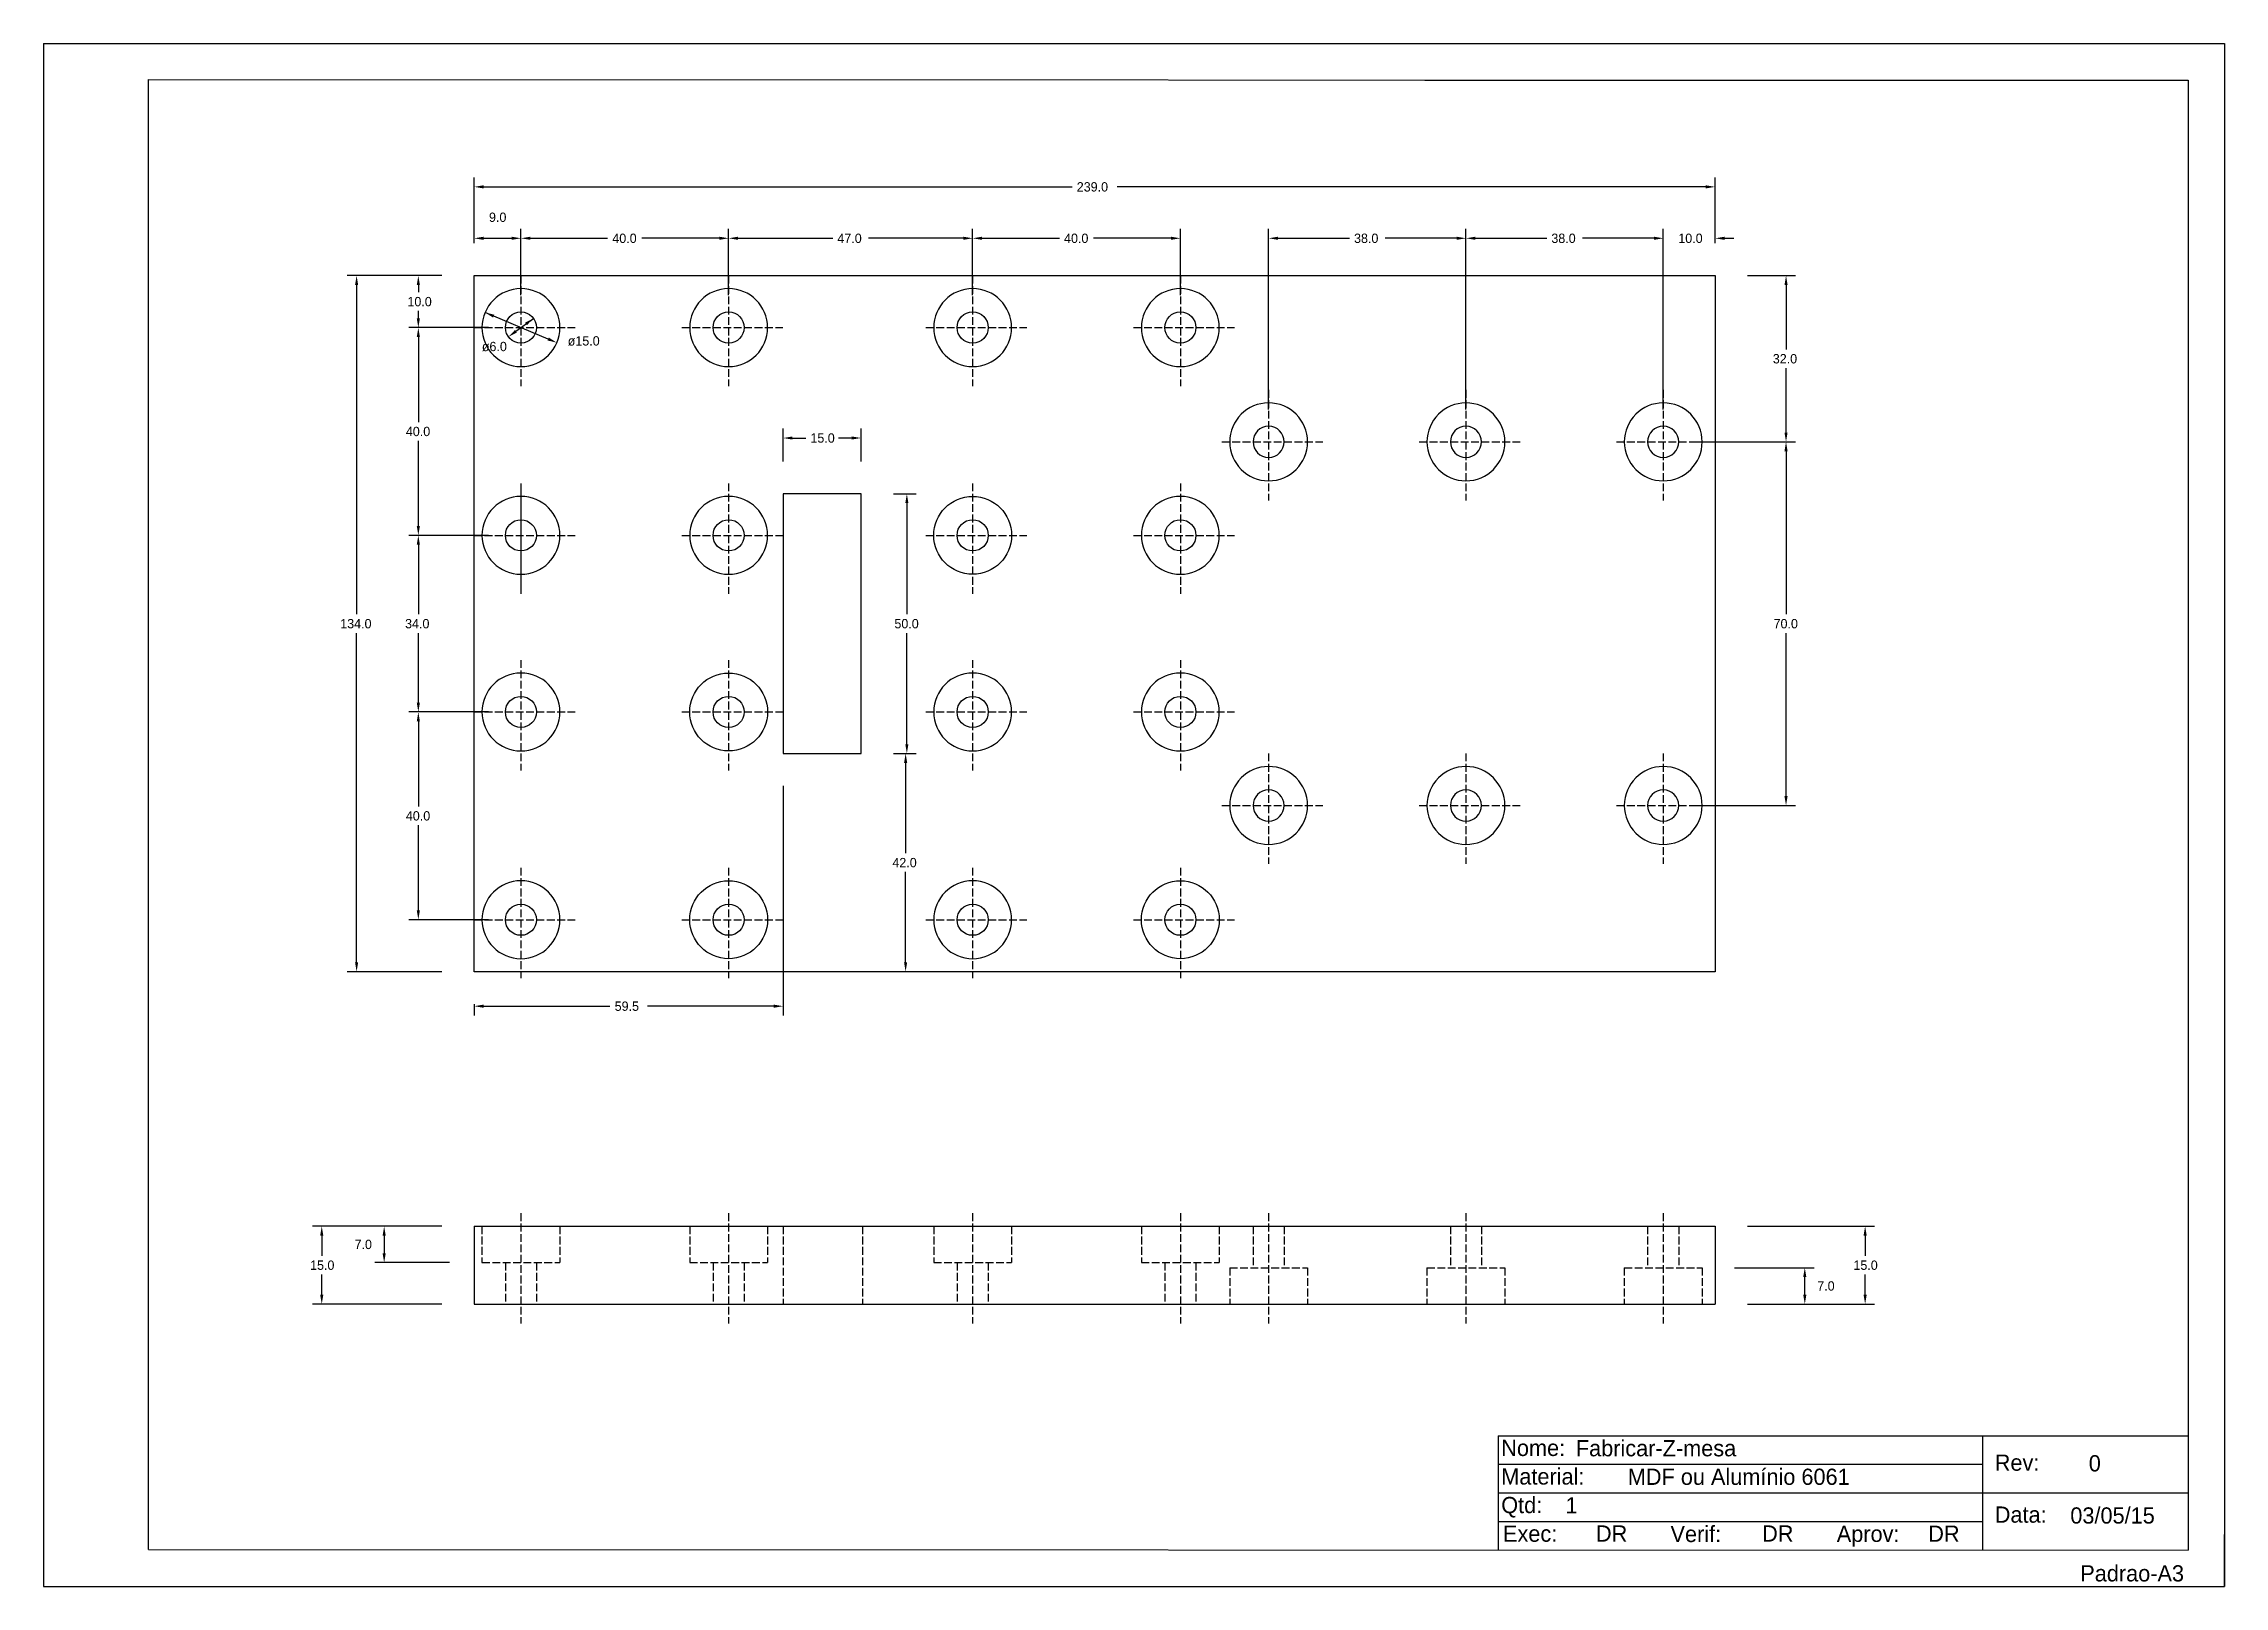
# Model space of a CAD drawing. Extents: x -83 to 337, y -118 to 179.
import ezdxf

# ---------------------------------------------------------------- set-up
doc = ezdxf.new("R2010")
doc.units = 0
for name, pattern in [('AVEVASHORTDASHED', [2, 1.5, -0.5]), ('AVEVASOLID', [2.25, 2.25]), ('AVEVASOLIDXWIDE', [2.25, 2.25])]:
    doc.linetypes.add(name, pattern=pattern)
doc.layers.get('0').update_dxf_attribs({"linetype": 'CONTINUOUS'})
doc.layers.get('DEFPOINTS').update_dxf_attribs({"linetype": 'CONTINUOUS'})
for name, color, linetype in [('-11', 7, 'CONTINUOUS'), ('-300', 7, 'CONTINUOUS'), ('COTAS', 4, 'CONTINUOUS')]:
    doc.layers.add(name, color=color, linetype=linetype)
doc.dimstyles.new('ISO-25', dxfattribs={"dimtxt": 2.5, "dimasz": 2.5, "dimexe": 0.18, "dimexo": 0.625, "dimgap": 0.09, "dimtad": 1, "dimtih": 1, "dimtoh": 1, "dimzin": 0, "dimcen": 0.09, "dimdle": 0.38, "dimazin": 3, "dimtfac": 1, "dimtofl": 0, "dimtmove": 0, "dimatfit": 3})

# ---------------------------------------------------------------- blocks, each defined once
blk = doc.blocks.new('*D0')
at = {"layer": 'COTAS', "color": 0}
for p, q in [((0, 140.25), (0, 142.99)), ((9, 130.25), (9, 142.99)), ((1.8, 141.19), (7.2, 141.19))]:
    blk.add_line(p, q, dxfattribs=at)
for points in [[(1.8, 141.49), (1.8, 140.89), (0, 141.19)], [(7.2, 140.89), (7.2, 141.49), (9, 141.19)]]:
    blk.add_solid(points, dxfattribs=at)
at = {"layer": 'DEFPOINTS', "color": 0}
for p in [(9, 141.19), (0, 134), (9, 124)]:
    blk.add_point(p, dxfattribs=at)
at = {"layer": 'COTAS', "color": 0, "linetype": 'CONTINUOUS'}
blk.add_text('9.0', height=1.8, dxfattribs=at).set_placement((2.85, 144.34))
blk = doc.blocks.new('*D1')
at = {"layer": 'COTAS', "color": 0}
for p, q in [((9, 130.25), (9, 142.99)), ((49, 130.25), (49, 142.99)), ((10.8, 141.19), (25.7, 141.19)), ((47.2, 141.19), (32.3, 141.19))]:
    blk.add_line(p, q, dxfattribs=at)
for points in [[(10.8, 141.49), (10.8, 140.89), (9, 141.19)], [(47.2, 140.89), (47.2, 141.49), (49, 141.19)]]:
    blk.add_solid(points, dxfattribs=at)
at = {"layer": 'DEFPOINTS', "color": 0}
for p in [(49, 141.19), (9, 124), (49, 124)]:
    blk.add_point(p, dxfattribs=at)
at = {"layer": 'COTAS', "color": 0, "linetype": 'CONTINUOUS'}
blk.add_text('40.0', height=1.8, dxfattribs=at).set_placement((26.6, 140.29))
blk = doc.blocks.new('*D2')
at = {"layer": 'COTAS', "color": 0}
for p, q in [((49, 130.25), (49, 142.99)), ((96, 130.25), (96, 142.99)), ((50.8, 141.19), (69.05, 141.19)), ((94.2, 141.19), (75.95, 141.19))]:
    blk.add_line(p, q, dxfattribs=at)
for points in [[(50.8, 141.49), (50.8, 140.89), (49, 141.19)], [(94.2, 140.89), (94.2, 141.49), (96, 141.19)]]:
    blk.add_solid(points, dxfattribs=at)
at = {"layer": 'DEFPOINTS', "color": 0}
for p in [(96, 141.19), (49, 124), (96, 124)]:
    blk.add_point(p, dxfattribs=at)
at = {"layer": 'COTAS', "color": 0, "linetype": 'CONTINUOUS'}
blk.add_text('47.0', height=1.8, dxfattribs=at).set_placement((69.95, 140.29))
blk = doc.blocks.new('*D3')
at = {"layer": 'COTAS', "color": 0}
for p, q in [((96, 130.25), (96, 142.99)), ((136, 130.25), (136, 142.99)), ((97.8, 141.19), (112.7, 141.19)), ((134.2, 141.19), (119.3, 141.19))]:
    blk.add_line(p, q, dxfattribs=at)
for points in [[(97.8, 141.49), (97.8, 140.89), (96, 141.19)], [(134.2, 140.89), (134.2, 141.49), (136, 141.19)]]:
    blk.add_solid(points, dxfattribs=at)
at = {"layer": 'DEFPOINTS', "color": 0}
for p in [(136, 141.19), (96, 124), (136, 124)]:
    blk.add_point(p, dxfattribs=at)
at = {"layer": 'COTAS', "color": 0, "linetype": 'CONTINUOUS'}
blk.add_text('40.0', height=1.8, dxfattribs=at).set_placement((113.6, 140.29))
blk = doc.blocks.new('*D4')
at = {"layer": 'COTAS', "color": 0}
for p, q in [((-6.25, 134), (-12.56, 134)), ((-10.76, 132.2), (-10.76, 130.8)), ((-10.76, 125.8), (-10.76, 127.2)), ((2.75, 124), (-12.56, 124))]:
    blk.add_line(p, q, dxfattribs=at)
for points in [[(-10.46, 132.2), (-11.06, 132.2), (-10.76, 134)], [(-11.06, 125.8), (-10.46, 125.8), (-10.76, 124)]]:
    blk.add_solid(points, dxfattribs=at)
at = {"layer": 'DEFPOINTS', "color": 0}
for p in [(0, 134), (-10.76, 124), (9, 124)]:
    blk.add_point(p, dxfattribs=at)
at = {"layer": 'COTAS', "color": 0, "linetype": 'CONTINUOUS'}
blk.add_text('10.0', height=1.8, dxfattribs=at).set_placement((-12.86, 128.1))
blk = doc.blocks.new('*D5')
at = {"layer": 'COTAS', "color": 0}
for p, q in [((2.75, 124), (-12.56, 124)), ((-10.76, 122.2), (-10.76, 105.8)), ((-10.76, 85.8), (-10.76, 102.2)), ((2.75, 84), (-12.56, 84))]:
    blk.add_line(p, q, dxfattribs=at)
for points in [[(-10.46, 122.2), (-11.06, 122.2), (-10.76, 124)], [(-11.06, 85.8), (-10.46, 85.8), (-10.76, 84)]]:
    blk.add_solid(points, dxfattribs=at)
at = {"layer": 'DEFPOINTS', "color": 0}
for p in [(9, 124), (-10.76, 84), (9, 84)]:
    blk.add_point(p, dxfattribs=at)
at = {"layer": 'COTAS', "color": 0, "linetype": 'CONTINUOUS'}
blk.add_text('40.0', height=1.8, dxfattribs=at).set_placement((-13.16, 103.1))
blk = doc.blocks.new('*D6')
at = {"layer": 'COTAS', "color": 0}
for p, q in [((2.75, 84), (-12.56, 84)), ((-10.76, 82.2), (-10.76, 68.8)), ((-10.76, 51.8), (-10.76, 65.2)), ((2.75, 50), (-12.56, 50))]:
    blk.add_line(p, q, dxfattribs=at)
for points in [[(-10.46, 82.2), (-11.06, 82.2), (-10.76, 84)], [(-11.06, 51.8), (-10.46, 51.8), (-10.76, 50)]]:
    blk.add_solid(points, dxfattribs=at)
at = {"layer": 'DEFPOINTS', "color": 0}
for p in [(9, 84), (-10.76, 50), (9, 50)]:
    blk.add_point(p, dxfattribs=at)
at = {"layer": 'COTAS', "color": 0, "linetype": 'CONTINUOUS'}
blk.add_text('34.0', height=1.8, dxfattribs=at).set_placement((-13.31, 66.1))
blk = doc.blocks.new('*D7')
at = {"layer": 'COTAS', "color": 0}
for p, q in [((2.75, 50), (-12.56, 50)), ((-10.76, 48.2), (-10.76, 31.8)), ((-10.76, 11.8), (-10.76, 28.2)), ((2.75, 10), (-12.56, 10))]:
    blk.add_line(p, q, dxfattribs=at)
for points in [[(-10.46, 48.2), (-11.06, 48.2), (-10.76, 50)], [(-11.06, 11.8), (-10.46, 11.8), (-10.76, 10)]]:
    blk.add_solid(points, dxfattribs=at)
at = {"layer": 'DEFPOINTS', "color": 0}
for p in [(9, 50), (-10.76, 10), (9, 10)]:
    blk.add_point(p, dxfattribs=at)
at = {"layer": 'COTAS', "color": 0, "linetype": 'CONTINUOUS'}
blk.add_text('40.0', height=1.8, dxfattribs=at).set_placement((-13.16, 29.1))
blk = doc.blocks.new('*D8')
at = {"layer": 'COTAS', "color": 0}
for p, q in [((80.75, 92), (85.13, 92)), ((83.33, 90.2), (83.33, 68.8)), ((83.33, 43.8), (83.33, 65.2)), ((80.75, 42), (85.13, 42))]:
    blk.add_line(p, q, dxfattribs=at)
for points in [[(83.63, 90.2), (83.03, 90.2), (83.33, 92)], [(83.03, 43.8), (83.63, 43.8), (83.33, 42)]]:
    blk.add_solid(points, dxfattribs=at)
at = {"layer": 'DEFPOINTS', "color": 0}
for p in [(74.5, 92), (74.5, 42), (83.33, 42)]:
    blk.add_point(p, dxfattribs=at)
at = {"layer": 'COTAS', "color": 0, "linetype": 'CONTINUOUS'}
blk.add_text('50.0', height=1.8, dxfattribs=at).set_placement((80.93, 66.1))
blk = doc.blocks.new('*D9')
at = {"layer": 'COTAS', "color": 0}
for p, q in [((59.5, 98.25), (59.5, 104.54)), ((61.3, 102.74), (63.85, 102.74)), ((72.7, 102.74), (70.15, 102.74)), ((74.5, 98.25), (74.5, 104.54))]:
    blk.add_line(p, q, dxfattribs=at)
for points in [[(61.3, 103.04), (61.3, 102.44), (59.5, 102.74)], [(72.7, 102.44), (72.7, 103.04), (74.5, 102.74)]]:
    blk.add_solid(points, dxfattribs=at)
at = {"layer": 'DEFPOINTS', "color": 0}
for p in [(74.5, 102.74), (59.5, 92), (74.5, 92)]:
    blk.add_point(p, dxfattribs=at)
at = {"layer": 'COTAS', "color": 0, "linetype": 'CONTINUOUS'}
blk.add_text('15.0', height=1.8, dxfattribs=at).set_placement((64.75, 101.84))
blk = doc.blocks.new('*D10')
at = {"layer": 'COTAS', "color": 0}
blk.add_line((8.03, 123.29), (11.42, 125.77), dxfattribs=at)
for points in [[(7.85, 123.53), (8.21, 123.05), (6.58, 122.23)], [(10.15, 124.47), (9.79, 124.95), (11.42, 125.77)]]:
    blk.add_solid(points, dxfattribs=at)
at = {"layer": 'DEFPOINTS', "color": 0}
for p in [(6.58, 122.23), (11.42, 125.77)]:
    blk.add_point(p, dxfattribs=at)
at = {"layer": 'COTAS', "color": 0, "linetype": 'CONTINUOUS'}
blk.add_text('ø6.0', height=1.8, dxfattribs=at).set_placement((1.47, 119.46))
blk = doc.blocks.new('*D11')
at = {"layer": 'COTAS', "color": 0}
blk.add_line((14.25, 121.79), (2.09, 126.91), dxfattribs=at)
for points in [[(3.86, 126.48), (3.63, 125.93), (2.09, 126.91)], [(14.14, 121.52), (14.37, 122.07), (15.91, 121.09)]]:
    blk.add_solid(points, dxfattribs=at)
at = {"layer": 'DEFPOINTS', "color": 0}
for p in [(2.09, 126.91), (15.91, 121.09)]:
    blk.add_point(p, dxfattribs=at)
at = {"layer": 'COTAS', "color": 0, "linetype": 'CONTINUOUS'}
blk.add_text('ø15.0', height=1.8, dxfattribs=at).set_placement((18.01, 120.54))
blk = doc.blocks.new('*D12')
at = {"layer": 'COTAS', "color": 0}
for p, q in [((0, 140.25), (0, 152.89)), ((239, 140.25), (239, 152.89)), ((1.8, 151.09), (115.15, 151.09)), ((237.2, 151.09), (123.85, 151.09))]:
    blk.add_line(p, q, dxfattribs=at)
for points in [[(1.8, 151.39), (1.8, 150.79), (0, 151.09)], [(237.2, 150.79), (237.2, 151.39), (239, 151.09)]]:
    blk.add_solid(points, dxfattribs=at)
at = {"layer": 'DEFPOINTS', "color": 0}
for p in [(239, 151.09), (0, 134), (239, 134)]:
    blk.add_point(p, dxfattribs=at)
at = {"layer": 'COTAS', "color": 0, "linetype": 'CONTINUOUS'}
blk.add_text('239.0', height=1.8, dxfattribs=at).set_placement((116.05, 150.19))
blk = doc.blocks.new('*D13')
at = {"layer": 'COTAS', "color": 0}
for p, q in [((-6.25, 134), (-24.45, 134)), ((-22.65, 132.2), (-22.65, 68.8)), ((-22.65, 1.8), (-22.65, 65.2)), ((-6.25, 0), (-24.45, 0))]:
    blk.add_line(p, q, dxfattribs=at)
for points in [[(-22.35, 132.2), (-22.95, 132.2), (-22.65, 134)], [(-22.95, 1.8), (-22.35, 1.8), (-22.65, 0)]]:
    blk.add_solid(points, dxfattribs=at)
at = {"layer": 'DEFPOINTS', "color": 0}
for p in [(0, 134), (-22.65, 0), (0, 0)]:
    blk.add_point(p, dxfattribs=at)
at = {"layer": 'COTAS', "color": 0, "linetype": 'CONTINUOUS'}
blk.add_text('134.0', height=1.8, dxfattribs=at).set_placement((-25.8, 66.1))
blk = doc.blocks.new('*D14')
at = {"layer": 'COTAS', "color": 0}
for p, q in [((59.5, 35.75), (59.5, -8.44)), ((0, -6.25), (0, -8.44)), ((1.8, -6.64), (26.15, -6.64)), ((57.7, -6.64), (33.35, -6.64))]:
    blk.add_line(p, q, dxfattribs=at)
for points in [[(1.8, -6.34), (1.8, -6.94), (0, -6.64)], [(57.7, -6.94), (57.7, -6.34), (59.5, -6.64)]]:
    blk.add_solid(points, dxfattribs=at)
at = {"layer": 'DEFPOINTS', "color": 0}
for p in [(59.5, 42), (0, 0), (59.5, -6.64)]:
    blk.add_point(p, dxfattribs=at)
at = {"layer": 'COTAS', "color": 0, "linetype": 'CONTINUOUS'}
blk.add_text('59.5', height=1.8, dxfattribs=at).set_placement((27.05, -7.54))
blk = doc.blocks.new('*D15')
at = {"layer": 'COTAS', "color": 0}
for p, q in [((80.75, 42), (84.89, 42)), ((83.09, 40.2), (83.09, 22.8)), ((83.09, 1.8), (83.09, 19.2)), ((113.25, 0), (81.29, 0))]:
    blk.add_line(p, q, dxfattribs=at)
for points in [[(83.39, 40.2), (82.79, 40.2), (83.09, 42)], [(82.79, 1.8), (83.39, 1.8), (83.09, 0)]]:
    blk.add_solid(points, dxfattribs=at)
at = {"layer": 'DEFPOINTS', "color": 0}
for p in [(74.5, 42), (83.09, 42), (119.5, 0)]:
    blk.add_point(p, dxfattribs=at)
at = {"layer": 'COTAS', "color": 0, "linetype": 'CONTINUOUS'}
blk.add_text('42.0', height=1.8, dxfattribs=at).set_placement((80.54, 20.1))
blk = doc.blocks.new('*D16')
at = {"layer": 'COTAS', "color": 0}
for p, q in [((229, 108.25), (229, 142.99)), ((239, 140.25), (239, 142.99)), ((227.2, 141.19), (225.4, 141.19)), ((240.8, 141.19), (242.6, 141.19))]:
    blk.add_line(p, q, dxfattribs=at)
for points in [[(227.2, 140.89), (227.2, 141.49), (229, 141.19)], [(240.8, 141.49), (240.8, 140.89), (239, 141.19)]]:
    blk.add_solid(points, dxfattribs=at)
at = {"layer": 'DEFPOINTS', "color": 0}
for p in [(229, 141.19), (239, 134), (229, 102)]:
    blk.add_point(p, dxfattribs=at)
at = {"layer": 'COTAS', "color": 0, "linetype": 'CONTINUOUS'}
blk.add_text('10.0', height=1.8, dxfattribs=at).set_placement((231.9, 140.29))
blk = doc.blocks.new('*D17')
at = {"layer": 'COTAS', "color": 0}
for p, q in [((191, 108.25), (191, 142.99)), ((229, 108.25), (229, 142.99)), ((192.8, 141.19), (206.55, 141.19)), ((227.2, 141.19), (213.45, 141.19))]:
    blk.add_line(p, q, dxfattribs=at)
for points in [[(192.8, 141.49), (192.8, 140.89), (191, 141.19)], [(227.2, 140.89), (227.2, 141.49), (229, 141.19)]]:
    blk.add_solid(points, dxfattribs=at)
at = {"layer": 'DEFPOINTS', "color": 0}
for p in [(191, 141.19), (191, 102), (229, 102)]:
    blk.add_point(p, dxfattribs=at)
at = {"layer": 'COTAS', "color": 0, "linetype": 'CONTINUOUS'}
blk.add_text('38.0', height=1.8, dxfattribs=at).set_placement((207.45, 140.29))
blk = doc.blocks.new('*D18')
at = {"layer": 'COTAS', "color": 0}
for p, q in [((153, 108.25), (153, 142.99)), ((191, 108.25), (191, 142.99)), ((154.8, 141.19), (168.55, 141.19)), ((189.2, 141.19), (175.45, 141.19))]:
    blk.add_line(p, q, dxfattribs=at)
for points in [[(154.8, 141.49), (154.8, 140.89), (153, 141.19)], [(189.2, 140.89), (189.2, 141.49), (191, 141.19)]]:
    blk.add_solid(points, dxfattribs=at)
at = {"layer": 'DEFPOINTS', "color": 0}
for p in [(153, 141.19), (153, 102), (191, 102)]:
    blk.add_point(p, dxfattribs=at)
at = {"layer": 'COTAS', "color": 0, "linetype": 'CONTINUOUS'}
blk.add_text('38.0', height=1.8, dxfattribs=at).set_placement((169.45, 140.29))
blk = doc.blocks.new('*D19')
at = {"layer": 'COTAS', "color": 0}
for p, q in [((245.25, 134), (254.45, 134)), ((252.65, 132.2), (252.65, 119.8)), ((252.65, 103.8), (252.65, 116.2)), ((235.25, 102), (254.45, 102))]:
    blk.add_line(p, q, dxfattribs=at)
for points in [[(252.95, 132.2), (252.35, 132.2), (252.65, 134)], [(252.35, 103.8), (252.95, 103.8), (252.65, 102)]]:
    blk.add_solid(points, dxfattribs=at)
at = {"layer": 'DEFPOINTS', "color": 0}
for p in [(239, 134), (229, 102), (252.65, 102)]:
    blk.add_point(p, dxfattribs=at)
at = {"layer": 'COTAS', "color": 0, "linetype": 'CONTINUOUS'}
blk.add_text('32.0', height=1.8, dxfattribs=at).set_placement((250.1, 117.1))
blk = doc.blocks.new('*D20')
at = {"layer": 'COTAS', "color": 0}
for p, q in [((235.25, 102), (254.45, 102)), ((252.65, 100.2), (252.65, 68.8)), ((252.65, 33.8), (252.65, 65.2)), ((235.25, 32), (254.45, 32))]:
    blk.add_line(p, q, dxfattribs=at)
for points in [[(252.95, 100.2), (252.35, 100.2), (252.65, 102)], [(252.35, 33.8), (252.95, 33.8), (252.65, 32)]]:
    blk.add_solid(points, dxfattribs=at)
at = {"layer": 'DEFPOINTS', "color": 0}
for p in [(229, 102), (229, 32), (252.65, 32)]:
    blk.add_point(p, dxfattribs=at)
at = {"layer": 'COTAS', "color": 0, "linetype": 'CONTINUOUS'}
blk.add_text('70.0', height=1.8, dxfattribs=at).set_placement((250.25, 66.1))
blk = doc.blocks.new('*D21')
at = {"layer": 'COTAS', "color": 0}
for p, q in [((-6.25, -49), (-19.14, -49)), ((-17.34, -50.8), (-17.34, -54.2)), ((-4.75, -56), (-19.14, -56))]:
    blk.add_line(p, q, dxfattribs=at)
for points in [[(-17.04, -50.8), (-17.64, -50.8), (-17.34, -49)], [(-17.64, -54.2), (-17.04, -54.2), (-17.34, -56)]]:
    blk.add_solid(points, dxfattribs=at)
at = {"layer": 'DEFPOINTS', "color": 0}
for p in [(0, -49), (-17.34, -56), (1.5, -56)]:
    blk.add_point(p, dxfattribs=at)
at = {"layer": 'COTAS', "color": 0, "linetype": 'CONTINUOUS'}
blk.add_text('7.0', height=1.8, dxfattribs=at).set_placement((-23.04, -53.4))
blk = doc.blocks.new('*D22')
at = {"layer": 'COTAS', "color": 0}
for p, q in [((-6.25, -49), (-31.16, -49)), ((-29.36, -50.8), (-29.36, -54.7)), ((-29.36, -62.2), (-29.36, -58.3)), ((-6.25, -64), (-31.16, -64))]:
    blk.add_line(p, q, dxfattribs=at)
for points in [[(-29.06, -50.8), (-29.66, -50.8), (-29.36, -49)], [(-29.66, -62.2), (-29.06, -62.2), (-29.36, -64)]]:
    blk.add_solid(points, dxfattribs=at)
at = {"layer": 'DEFPOINTS', "color": 0}
for p in [(0, -49), (-29.36, -64), (0, -64)]:
    blk.add_point(p, dxfattribs=at)
at = {"layer": 'COTAS', "color": 0, "linetype": 'CONTINUOUS'}
blk.add_text('15.0', height=1.8, dxfattribs=at).set_placement((-31.61, -57.4))
blk = doc.blocks.new('*D23')
at = {"layer": 'COTAS', "color": 0}
for p, q in [((242.75, -57), (258.06, -57)), ((256.26, -62.2), (256.26, -58.8)), ((245.25, -64), (258.06, -64))]:
    blk.add_line(p, q, dxfattribs=at)
for points in [[(256.56, -58.8), (255.96, -58.8), (256.26, -57)], [(255.96, -62.2), (256.56, -62.2), (256.26, -64)]]:
    blk.add_solid(points, dxfattribs=at)
at = {"layer": 'DEFPOINTS', "color": 0}
for p in [(236.5, -57), (256.26, -57), (239, -64)]:
    blk.add_point(p, dxfattribs=at)
at = {"layer": 'COTAS', "color": 0, "linetype": 'CONTINUOUS'}
blk.add_text('7.0', height=1.8, dxfattribs=at).set_placement((258.66, -61.4))
blk = doc.blocks.new('*D24')
at = {"layer": 'COTAS', "color": 0}
for p, q in [((245.25, -49), (269.68, -49)), ((267.88, -50.8), (267.88, -54.7)), ((267.88, -62.2), (267.88, -58.3)), ((245.25, -64), (269.68, -64))]:
    blk.add_line(p, q, dxfattribs=at)
for points in [[(268.18, -50.8), (267.58, -50.8), (267.88, -49)], [(267.58, -62.2), (268.18, -62.2), (267.88, -64)]]:
    blk.add_solid(points, dxfattribs=at)
at = {"layer": 'DEFPOINTS', "color": 0}
for p in [(239, -49), (267.88, -49), (239, -64)]:
    blk.add_point(p, dxfattribs=at)
at = {"layer": 'COTAS', "color": 0, "linetype": 'CONTINUOUS'}
blk.add_text('15.0', height=1.8, dxfattribs=at).set_placement((265.63, -57.4))

msp = doc.modelspace()

# ---------------------------------------------------------------- linework, layer by layer
at = {"layer": '-11', "color": 253, "linetype": 'AVEVASOLID'}
msp.add_line((183.07, 171.66), (330.07, 171.66), dxfattribs=at)
at = {"layer": '-300', "color": 92, "linetype": 'AVEVASOLID'}
for p, q in [((-82.93, 178.66), (-82.93, -118.34)), ((-82.93, 178.66), (337.07, 178.66)), ((-82.93, 178.66), (337.07, 178.66)), ((-82.93, 178.66), (-82.93, -118.34)), ((337.07, 178.66), (337.07, -118.34)), ((337.07, 178.66), (337.07, -118.34)), ((197.19, -89.34), (197.19, -111.34)), ((197.19, -89.34), (197.19, -111.34)), ((290.52, -111.34), (290.52, -89.34)), ((290.52, -111.34), (290.52, -89.34)), ((197.19, -94.84), (290.52, -94.84)), ((197.19, -94.84), (290.52, -94.84)), ((197.19, -100.34), (290.52, -100.34)), ((197.19, -100.34), (290.52, -100.34)), ((290.52, -100.34), (322.11, -100.34)), ((290.52, -100.34), (330.07, -100.34)), ((197.19, -105.84), (290.52, -105.84)), ((197.19, -105.84), (290.52, -105.84)), ((-82.93, -118.34), (337.07, -118.34)), ((-82.93, -118.34), (337.07, -118.34))]:
    msp.add_line(p, q, dxfattribs=at)
at = {"layer": '-300', "color": 92, "linetype": 'AVEVASOLIDXWIDE'}
for p, q in [((-62.74, -111.24), (-62.74, 171.76)), ((-62.74, 171.76), (330.07, 171.66)), ((330.07, 171.66), (330.07, -111.34)), ((0, 0), (0, 10)), ((0, 0), (0, 10)), ((10, 0), (0, 0)), ((10, 0), (0, 0)), ((197.19, -89.34), (293.79, -89.34)), ((197.19, -89.34), (330.07, -89.34)), ((197.19, -89.34), (330.07, -89.34)), ((197.19, -89.34), (290.52, -89.34)), ((197.19, -89.34), (290.52, -89.34)), ((337.07, -118.34), (337.07, -108.34)), ((337.07, -118.34), (337.07, -108.34)), ((337.07, -118.34), (337.07, -108.34)), ((337.07, -118.34), (337.07, -108.34)), ((-62.74, -111.24), (330.07, -111.34)), ((327.07, -118.34), (337.07, -118.34)), ((327.07, -118.34), (337.07, -118.34)), ((327.07, -118.34), (337.07, -118.34)), ((327.07, -118.34), (337.07, -118.34))]:
    msp.add_line(p, q, dxfattribs=at)
for p, q in [((0, 0), (0, 134)), ((0, 134), (239, 134)), ((239, 134), (239, 0)), ((59.5, 92), (59.5, 42)), ((74.5, 92), (59.5, 92)), ((74.5, 42), (74.5, 92)), ((59.5, 42), (74.5, 42)), ((239, 0), (0, 0)), ((0, -49), (0, -64)), ((0, -49), (239, -49)), ((239, -49), (239, -64)), ((0, -64), (239, -64))]:
    msp.add_line(p, q)
at = {"linetype": 'AVEVASHORTDASHED'}
for p, q in [((1.5, -49, 8), (1.5, -56, 8)), ((16.5, -49, 8), (16.5, -56, 8)), ((41.5, -49, 8), (41.5, -56, 8)), ((56.5, -49, 8), (56.5, -56, 8)), ((59.5, -49), (59.5, -64)), ((74.8, -49), (74.8, -64)), ((88.5, -49, 8), (88.5, -56, 8)), ((103.5, -49, 8), (103.5, -56, 8)), ((128.5, -49, 8), (128.5, -56, 8)), ((143.5, -49, 8), (143.5, -56, 8)), ((150, -49, 7), (150, -57, 7)), ((156, -49, 7), (156, -57, 7)), ((188, -49, 7), (188, -57, 7)), ((194, -49, 7), (194, -57, 7)), ((226, -49, 7), (226, -57, 7)), ((232, -49, 7), (232, -57, 7)), ((1.5, -56), (16.5, -56)), ((6, -56, 8), (6, -64, 8)), ((12, -56, 8), (12, -64, 8)), ((41.5, -56), (56.5, -56)), ((46, -56, 8), (46, -64, 8)), ((52, -56, 8), (52, -64, 8)), ((88.5, -56), (103.5, -56)), ((93, -56, 8), (93, -64, 8)), ((99, -56, 8), (99, -64, 8)), ((128.5, -56), (143.5, -56)), ((133, -56, 8), (133, -64, 8)), ((139, -56, 8), (139, -64, 8)), ((145.5, -57), (160.5, -57)), ((145.5, -57, 7), (145.5, -64, 7)), ((160.5, -57, 7), (160.5, -64, 7)), ((183.5, -57), (198.5, -57)), ((183.5, -57, 7), (183.5, -64, 7)), ((198.5, -57, 7), (198.5, -64, 7)), ((221.5, -57), (236.5, -57)), ((221.5, -57, 7), (221.5, -64, 7)), ((236.5, -57, 7), (236.5, -64, 7))]:
    msp.add_line(p, q, dxfattribs=at)
at = {"extrusion": (3e-16, 5.1e-15, -1)}
for centre in [(-9, 124, -8), (-49, 124, -8), (-96, 50, -8), (-191, 32, -7), (-9, 10, -8)]:
    msp.add_circle(centre, 7.5, dxfattribs=at)
at = {"extrusion": (3e-16, 5e-15, -1)}
for centre in [(-96, 124, -8), (-136, 50, -8), (-153, 32, -7)]:
    msp.add_circle(centre, 7.5, dxfattribs=at)
at = {"extrusion": (3e-16, 5.2e-15, -1)}
for centre, radius in [((-136, 124, -8), 7.5), ((-153, 32, -7), 3)]:
    msp.add_circle(centre, radius, dxfattribs=at)
for centre, radius in [((9, 124, 8), 3), ((49, 124, 8), 3), ((96, 124, 8), 3), ((136, 124, 8), 3), ((96, 84, 8), 7.5), ((9, 84, 8), 3), ((49, 84, 8), 3), ((96, 84, 8), 3), ((136, 84, 8), 3), ((49, 50, 8), 7.5), ((9, 50, 8), 3), ((49, 50, 8), 3), ((96, 50, 8), 3), ((136, 50, 8), 3), ((49, 10, 8), 7.5), ((136, 10, 8), 7.5), ((9, 10, 8), 3), ((49, 10, 8), 3), ((96, 10, 8), 3), ((136, 10, 8), 3)]:
    msp.add_circle(centre, radius)
at = {"extrusion": (4e-16, 5e-15, -1)}
msp.add_circle((-153, 102, -7), 7.5, dxfattribs=at)
at = {"extrusion": (1e-15, 5.7e-15, -1)}
msp.add_circle((-191, 102, -7), 7.5, dxfattribs=at)
at = {"extrusion": (2e-16, 5e-15, -1)}
for centre in [(-229, 102, -7), (-9, 84, -8), (-96, 10, -8)]:
    msp.add_circle(centre, 7.5, dxfattribs=at)
at = {"extrusion": (1.7e-15, 8.3e-15, -1)}
msp.add_circle((-153, 102, -7), 3, dxfattribs=at)
at = {"extrusion": (5e-16, 7e-15, -1)}
msp.add_circle((-191, 102, -7), 3, dxfattribs=at)
at = {"extrusion": (1e-15, 7.6e-15, -1)}
msp.add_circle((-229, 102, -7), 3, dxfattribs=at)
at = {"extrusion": (4e-16, 5.3e-15, -1)}
msp.add_circle((-49, 84, -8), 7.5, dxfattribs=at)
at = {"extrusion": (4e-16, 5.1e-15, -1)}
msp.add_circle((-136, 84, -8), 7.5, dxfattribs=at)
at = {"extrusion": (2e-16, 5.1e-15, -1)}
msp.add_circle((-9, 50, -8), 7.5, dxfattribs=at)
at = {"extrusion": (4e-16, 5.2e-15, -1)}
msp.add_circle((-229, 32, -7), 7.5, dxfattribs=at)
at = {"extrusion": (1.1e-15, 9.3e-15, -1)}
msp.add_circle((-191, 32, -7), 3, dxfattribs=at)
at = {"extrusion": (7e-16, 4.7e-15, -1)}
msp.add_circle((-229, 32, -7), 3, dxfattribs=at)
at = {"layer": 'COTAS', "linetype": 'AVEVASHORTDASHED'}
for p, q in [((9, 134), (9, 112.74)), ((49, 134), (49, 112.74)), ((96, 134, -8), (96, 112.74, -8)), ((136, 134, 8), (136, 112.74, 8)), ((0, 124), (19.43, 124)), ((40, 124), (59.43, 124)), ((87, 124, -8), (106.43, 124, -8)), ((127, 124, 8), (146.43, 124, 8)), ((153, 112, 7), (153, 90.74, 7)), ((191, 112, 7), (191, 90.74, 7)), ((229, 112, 7), (229, 90.74, 7)), ((144, 102, 7), (163.43, 102, 7)), ((182, 102, 7), (201.43, 102, 7)), ((220, 102, 7), (239.43, 102, 7)), ((49, 94), (49, 72.74)), ((96, 94), (96, 72.74)), ((136, 94, 8), (136, 72.74, 8)), ((0, 84), (19.43, 84)), ((40, 84), (59.43, 84)), ((87, 84), (106.43, 84)), ((127, 84, 8), (146.43, 84, 8)), ((9, 60, -8), (9, 38.74, -8)), ((49, 60, -8), (49, 38.74, -8)), ((96, 60, -8), (96, 38.74, -8)), ((136, 60, 8), (136, 38.74, 8)), ((0, 50, -8), (19.43, 50, -8)), ((40, 50, -8), (59.43, 50, -8)), ((87, 50, -8), (106.43, 50, -8)), ((127, 50, 8), (146.43, 50, 8)), ((153, 42, 7), (153, 20.74, 7)), ((191, 42, 7), (191, 20.74, 7)), ((229, 42, 7), (229, 20.74, 7)), ((144, 32, 7), (163.43, 32, 7)), ((182, 32, 7), (201.43, 32, 7)), ((220, 32, 7), (239.43, 32, 7)), ((9, 20, 8), (9, -1.26, 8)), ((49, 20, 8), (49, -1.26, 8)), ((96, 20, 8), (96, -1.26, 8)), ((136, 20, 8), (136, -1.26, 8)), ((0, 10, 8), (19.43, 10, 8)), ((40, 10, 8), (59.43, 10, 8)), ((87, 10, 8), (106.43, 10, 8)), ((127, 10, 8), (146.43, 10, 8)), ((9, -46.5), (9, -67.76)), ((49, -46.5), (49, -67.76)), ((96, -46.5), (96, -67.76)), ((136, -46.5), (136, -67.76)), ((153, -46.5), (153, -67.76)), ((191, -46.5), (191, -67.76)), ((229, -46.5), (229, -67.76))]:
    msp.add_line(p, q, dxfattribs=at)
at = {"layer": 'COTAS'}
msp.add_line((9, 94), (9, 72.74), dxfattribs=at)

# ---------------------------------------------------------------- texts
at = {"layer": '-300', "color": 92, "linetype": 'CONTINUOUS'}
for s, p in [('Nome:', (197.8, -93.24)), ('Material:', (197.8, -98.74)), ('Rev:', (292.85, -96.08)), ('Qtd:', (197.8, -104.24)), ('Data:', (292.85, -106.08)), ('Exec:', (198.14, -109.75)), ('Verif:', (230.4, -109.81)), ('Aprov:', (262.42, -109.78))]:
    msp.add_text(s, height=3.125, dxfattribs=at).set_placement(p)
at = {"layer": '-300', "color": 7, "linetype": 'CONTINUOUS'}
for s, height, p in [('Fabricar-Z-mesa', 3.125, (212.17, -93.3)), ('MDF ou Alumínio 6061', 3.125, (222.17, -98.8)), ('0', 3.13, (310.95, -96.21)), ('1', 3.12, (210.17, -104.3)), ('03/05/15', 3.125, (307.4, -106.25)), ('DR', 3.125, (216.04, -109.72)), ('DR', 3.125, (248.04, -109.72)), ('DR', 3.125, (280.04, -109.75)), ('Padrao-A3', 3.125, (309.32, -117.39))]:
    msp.add_text(s, height=height, dxfattribs=at).set_placement(p)

# ---------------------------------------------------------------- dimensions: what is measured, and where the dimension line sits
at = {"layer": 'COTAS'}
for base, p1, p2, picture, middle in [((239, 151.09), (0, 134), (239, 134), '*D12', (119.5, 151.09)), ((9, 141.19), (0, 134), (9, 124, 8), '*D0', (4.5, 145.24)), ((49, 141.19), (9, 124, 8), (49, 124, 8), '*D1', (29, 141.19)), ((96, 141.19), (49, 124, 8), (96, 124, 8), '*D2', (72.5, 141.19)), ((136, 141.19), (96, 124, 8), (136, 124, 8), '*D3', (116, 141.19)), ((153, 141.19), (191, 102, 7), (153, 102, 7), '*D18', (172, 141.19)), ((191, 141.19), (229, 102, 7), (191, 102, 7), '*D17', (210, 141.19)), ((229, 141.19), (239, 134), (229, 102, 7), '*D16', (234, 141.19)), ((74.5, 102.74), (59.5, 92), (74.5, 92), '*D9', (67, 102.74)), ((59.5, -6.64), (0, 0), (59.5, 42), '*D14', (29.75, -6.64))]:
    dim = msp.add_linear_dim(base=base, p1=p1, p2=p2, dimstyle='ISO-25', override={"dimscale": 10, "dimtxt": 0.18, "dimasz": 0.18, "dimexe": 0.18, "dimgap": 0.09, "dimtad": 0, "dimdec": 1, "dimcen": 0.09, "dimdle": 0.38, "dimtmove": 2}, dxfattribs=at)
    dim.commit()
    dim.dimension.update_dxf_attribs({"geometry": picture, "text_midpoint": middle})
for base, p1, p2, picture, middle in [((-22.65, 0), (0, 134), (0, 0), '*D13', (-22.65, 67)), ((-10.76, 124), (0, 134), (9, 124, 8), '*D4', (-10.76, 129)), ((252.65, 102), (239, 134), (229, 102, 7), '*D19', (252.65, 118)), ((-10.76, 84), (9, 124, 8), (9, 84, 8), '*D5', (-10.76, 104)), ((252.65, 32), (229, 102, 7), (229, 32, 7), '*D20', (252.65, 67)), ((83.33, 42), (74.5, 92), (74.5, 42), '*D8', (83.33, 67)), ((-10.76, 50), (9, 84, 8), (9, 50, 8), '*D6', (-10.76, 67)), ((-10.76, 10), (9, 50, 8), (9, 10, 8), '*D7', (-10.76, 30)), ((83.09, 42), (119.5, 0), (74.5, 42), '*D15', (83.09, 21)), ((-29.36, -64), (0, -49), (0, -64), '*D22', (-29.36, -56.5)), ((-17.34, -56), (0, -49), (1.5, -56, 8), '*D21', (-21.39, -52.5)), ((267.88, -49), (239, -64), (239, -49), '*D24', (267.88, -56.5)), ((256.26, -57), (239, -64), (236.5, -57), '*D23', (260.31, -60.5))]:
    dim = msp.add_linear_dim(base=base, p1=p1, p2=p2, angle=90, dimstyle='ISO-25', override={"dimscale": 10, "dimtxt": 0.18, "dimasz": 0.18, "dimexe": 0.18, "dimgap": 0.09, "dimtad": 0, "dimdec": 1, "dimcen": 0.09, "dimdle": 0.38, "dimtmove": 2}, dxfattribs=at)
    dim.commit()
    dim.dimension.update_dxf_attribs({"geometry": picture, "text_midpoint": middle})
for p1, p2, picture, middle in [((2.09, 126.91, 8), (15.91, 121.09, 8), '*D11', (21.16, 121.44)), ((11.42, 125.77, 8), (6.58, 122.23, 8), '*D10', (4.02, 120.36, 8))]:
    dim = msp.add_diameter_dim_2p(p1=p1, p2=p2, dimstyle='ISO-25', override={"dimscale": 10, "dimtxt": 0.18, "dimasz": 0.18, "dimexe": 0.18, "dimgap": 0.09, "dimtad": 0, "dimdec": 1, "dimcen": 0.09, "dimdle": 0.38, "dimtmove": 2}, dxfattribs=at)
    dim.commit()
    dim.dimension.update_dxf_attribs({"geometry": picture, "text_midpoint": middle, "dimtype": 163})

doc.saveas('drawing.dxf')
